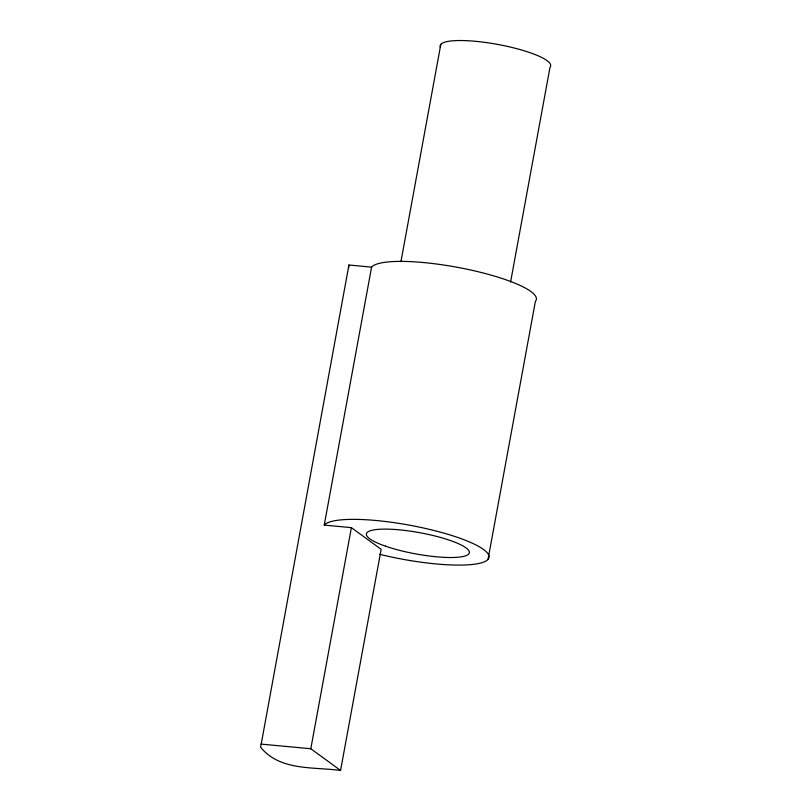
<?xml version="1.0" encoding="UTF-8"?>
<svg xmlns="http://www.w3.org/2000/svg" width="811" height="811" viewBox="0 0 811 811"><rect width="100%" height="100%" fill="white"/><g stroke="black" fill="none" stroke-linecap="round" stroke-linejoin="round"><path stroke-width="1.22" d="M371.58 267.133L348.933 265.015L260.615 747.286C280.038 771.068 313.34 766.75 340.569 770.45L381.15 549.331L351.386 527.637L324.238 525.102L371.58 267.133A84.243 17.366 10.4 0 1 466.406 269.09A84.243 17.366 10.4 0 1 535.382 301.378L488.04 559.347M348.537 268.198L348.933 265.015M340.569 770.45L310.806 748.756L351.386 527.637M400.938 261.659L440.819 44.352M510.595 282.015L550.02 67.181A56.162 11.577 10.4 0 0 496.829 44.26A56.162 11.577 10.4 0 0 440.444 47.362M261 744.092L310.806 748.756M324.238 525.102A84.243 17.366 10.4 0 1 423.666 528.052A84.243 17.366 10.4 0 1 486.063 560.948A84.243 17.366 10.4 0 1 379.578 554.278M385.468 546.158A52.33 10.786 10.4 0 0 468.738 553.954A52.33 10.786 10.4 0 0 399.377 529.847A52.33 10.786 10.4 0 0 385.468 546.158"/></g></svg>
